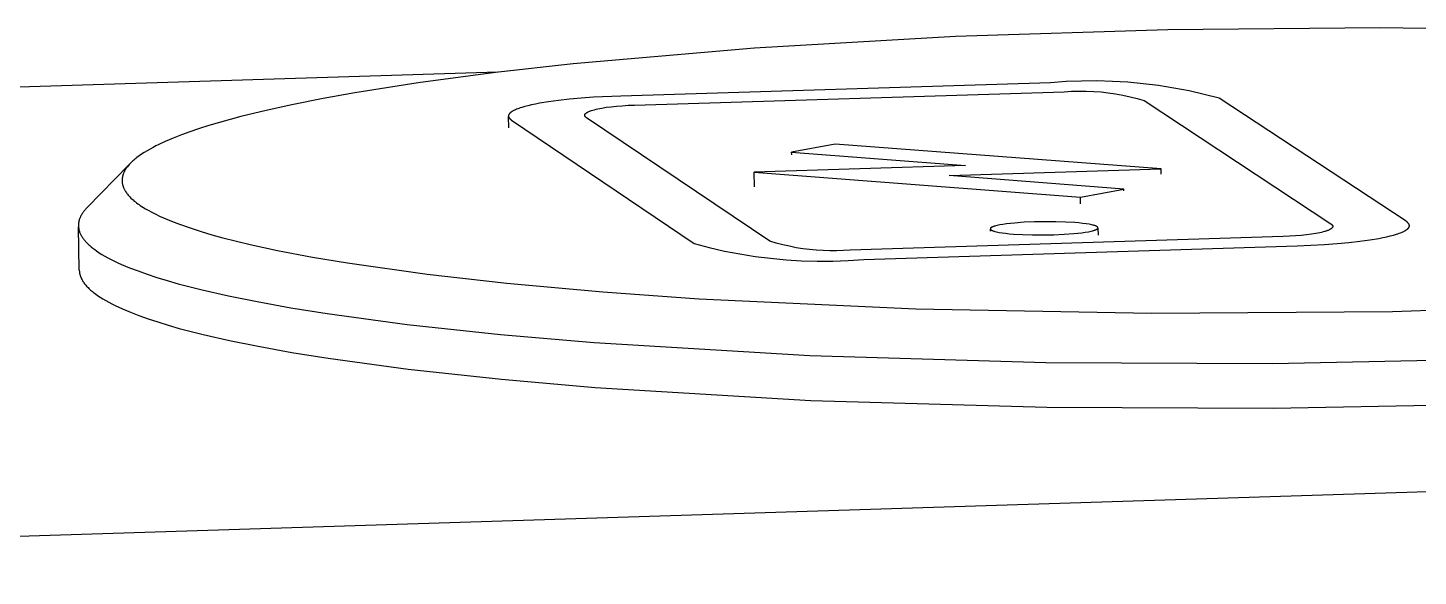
# Model space of a CAD drawing. Header units: millimetres. Extents: x 430 to 4403, y -1522 to 1254.
# Drawn here: x 1096.61 to 1114.11, y -206.07 to -199.17 of the extents above; entities that cross this region are included whole.
import ezdxf

# ---------------------------------------------------------------- set-up
doc = ezdxf.new("R2010")
doc.units = ezdxf.units.MM
doc.header["$MEASUREMENT"] = 0
doc.layers.add('Utwórz2D linie widoczne', color=7, linetype='Continuous', true_color=0x000000)

msp = doc.modelspace()

# ---------------------------------------------------------------- linework, layer by layer
at = {"layer": 'Utwórz2D linie widoczne'}
for p, q in [((1108.289, -199.285), (1105.758, -199.43)), ((1110.96, -199.199), (1108.289, -199.285)), ((1113.634, -199.175), (1110.96, -199.199)), ((1116.309, -199.213), (1113.634, -199.175)), ((1105.758, -199.43), (1103.475, -199.627)), ((1103.475, -199.627), (1102.499, -199.736)), ((1102.526, -199.733), (1036.462, -201.78)), ((1102.499, -199.736), (1101.525, -199.866)), ((1109.68, -199.852), (1109.486, -199.865)), ((1109.874, -199.844), (1109.68, -199.852)), ((1110.069, -199.843), (1109.874, -199.844)), ((1110.263, -199.849), (1110.069, -199.843)), ((1110.457, -199.86), (1110.263, -199.849)), ((1100.728, -199.992), (1100.331, -200.063)), ((1101.525, -199.866), (1100.728, -199.992)), ((1109.486, -199.865), (1104.077, -200.033)), ((1104.247, -200.147), (1109.658, -199.979)), ((1109.658, -199.979), (1109.75, -199.973)), ((1109.75, -199.973), (1109.843, -199.971)), ((1109.843, -199.971), (1109.935, -199.971)), ((1109.935, -199.971), (1110.028, -199.975)), ((1110.028, -199.975), (1110.12, -199.982)), ((1110.12, -199.982), (1110.212, -199.992)), ((1110.212, -199.992), (1110.303, -200.005)), ((1110.303, -200.005), (1110.395, -200.022)), ((1110.395, -200.022), (1110.485, -200.041)), ((1110.651, -199.878), (1110.457, -199.86)), ((1110.844, -199.902), (1110.651, -199.878)), ((1111.037, -199.932), (1110.844, -199.902)), ((1111.228, -199.969), (1111.037, -199.932)), ((1111.418, -200.012), (1111.228, -199.969)), ((1111.606, -200.06), (1111.418, -200.012)), ((1099.936, -200.142), (1099.613, -200.213)), ((1100.331, -200.063), (1099.936, -200.142)), ((1102.75, -200.205), (1102.737, -200.211)), ((1102.763, -200.2), (1102.75, -200.205)), ((1102.778, -200.194), (1102.763, -200.2)), ((1102.794, -200.188), (1102.778, -200.194)), ((1102.81, -200.182), (1102.794, -200.188)), ((1102.828, -200.177), (1102.81, -200.182)), ((1102.866, -200.166), (1102.828, -200.177)), ((1102.907, -200.155), (1102.866, -200.166)), ((1102.952, -200.144), (1102.907, -200.155)), ((1103.001, -200.134), (1102.952, -200.144)), ((1103.053, -200.124), (1103.001, -200.134)), ((1103.166, -200.106), (1103.053, -200.124)), ((1103.291, -200.089), (1103.166, -200.106)), ((1103.428, -200.074), (1103.291, -200.089)), ((1103.576, -200.06), (1103.428, -200.074)), ((1103.734, -200.049), (1103.576, -200.06)), ((1103.723, -200.21), (1103.743, -200.205)), ((1104.077, -200.033), (1103.734, -200.049)), ((1103.743, -200.205), (1103.764, -200.199)), ((1103.764, -200.199), (1103.787, -200.194)), ((1103.787, -200.194), (1103.811, -200.189)), ((1103.811, -200.189), (1103.837, -200.184)), ((1103.837, -200.184), (1103.893, -200.175)), ((1103.893, -200.175), (1103.954, -200.167)), ((1103.954, -200.167), (1104.021, -200.161)), ((1104.021, -200.161), (1104.092, -200.155)), ((1104.092, -200.155), (1104.167, -200.15)), ((1104.167, -200.15), (1104.247, -200.147)), ((1110.485, -200.041), (1110.575, -200.064)), ((1110.575, -200.064), (1110.664, -200.089)), ((1110.664, -200.089), (1113.011, -201.639)), ((1113.96, -201.609), (1111.606, -200.06)), ((1099.025, -200.365), (1098.892, -200.404)), ((1099.293, -200.291), (1099.025, -200.365)), ((1099.613, -200.213), (1099.293, -200.291)), ((1102.664, -200.276), (1102.663, -200.278)), ((1102.663, -200.278), (1102.663, -200.279)), ((1102.663, -200.279), (1102.663, -200.281)), ((1102.663, -200.281), (1102.663, -200.282)), ((1102.663, -200.282), (1102.663, -200.284)), ((1102.663, -200.284), (1102.663, -200.285)), ((1102.663, -200.285), (1102.663, -200.287)), ((1102.663, -200.287), (1102.663, -200.289)), ((1102.663, -200.289), (1102.663, -200.29)), ((1102.663, -200.29), (1102.664, -200.292)), ((1102.666, -200.432), (1102.663, -200.292)), ((1102.665, -200.271), (1102.664, -200.273)), ((1102.664, -200.273), (1102.664, -200.274)), ((1102.664, -200.274), (1102.664, -200.276)), ((1102.664, -200.292), (1102.664, -200.293)), ((1102.664, -200.293), (1102.664, -200.295)), ((1102.664, -200.295), (1102.665, -200.297)), ((1102.666, -200.27), (1102.665, -200.271)), ((1102.665, -200.297), (1102.666, -200.298)), ((1102.667, -200.266), (1102.666, -200.268)), ((1102.666, -200.268), (1102.666, -200.27)), ((1102.666, -200.298), (1102.666, -200.3)), ((1102.666, -200.3), (1102.667, -200.301)), ((1102.668, -200.265), (1102.667, -200.266)), ((1102.667, -200.301), (1102.668, -200.303)), ((1102.669, -200.263), (1102.668, -200.265)), ((1102.668, -200.303), (1102.669, -200.305)), ((1102.67, -200.262), (1102.669, -200.263)), ((1102.669, -200.305), (1102.67, -200.306)), ((1102.671, -200.26), (1102.67, -200.262)), ((1102.67, -200.306), (1102.671, -200.308)), ((1102.672, -200.259), (1102.671, -200.26)), ((1102.671, -200.308), (1102.672, -200.309)), ((1102.673, -200.257), (1102.672, -200.259)), ((1102.672, -200.309), (1102.673, -200.311)), ((1102.674, -200.256), (1102.673, -200.257)), ((1102.673, -200.311), (1102.674, -200.313)), ((1102.675, -200.254), (1102.674, -200.256)), ((1102.674, -200.313), (1102.676, -200.314)), ((1102.676, -200.252), (1102.675, -200.254)), ((1102.678, -200.251), (1102.676, -200.252)), ((1102.676, -200.314), (1102.677, -200.316)), ((1102.677, -200.316), (1102.678, -200.318)), ((1102.679, -200.249), (1102.678, -200.251)), ((1102.678, -200.318), (1102.68, -200.319)), ((1102.681, -200.248), (1102.679, -200.249)), ((1102.68, -200.319), (1102.682, -200.321)), ((1102.682, -200.246), (1102.681, -200.248)), ((1102.684, -200.245), (1102.682, -200.246)), ((1102.682, -200.321), (1102.683, -200.322)), ((1102.683, -200.322), (1102.685, -200.324)), ((1102.686, -200.243), (1102.684, -200.245)), ((1102.685, -200.324), (1102.687, -200.326)), ((1102.688, -200.242), (1102.686, -200.243)), ((1102.687, -200.326), (1102.689, -200.327)), ((1102.689, -200.24), (1102.688, -200.242)), ((1102.691, -200.238), (1102.689, -200.24)), ((1102.689, -200.327), (1102.691, -200.329)), ((1102.695, -200.235), (1102.691, -200.238)), ((1102.691, -200.329), (1102.693, -200.33)), ((1102.693, -200.33), (1102.697, -200.334)), ((1102.7, -200.232), (1102.695, -200.235)), ((1102.697, -200.334), (1102.702, -200.337)), ((1102.704, -200.229), (1102.7, -200.232)), ((1102.702, -200.337), (1104.999, -201.89)), ((1102.709, -200.226), (1102.704, -200.229)), ((1102.714, -200.223), (1102.709, -200.226)), ((1102.719, -200.22), (1102.714, -200.223)), ((1102.725, -200.217), (1102.719, -200.22)), ((1102.731, -200.214), (1102.725, -200.217)), ((1102.737, -200.211), (1102.731, -200.214)), ((1103.622, -200.272), (1103.623, -200.271)), ((1103.622, -200.273), (1103.622, -200.272)), ((1103.622, -200.272), (1103.622, -200.272)), ((1103.622, -200.274), (1103.622, -200.273)), ((1103.622, -200.275), (1103.622, -200.274)), ((1103.622, -200.276), (1103.622, -200.275)), ((1103.622, -200.277), (1103.622, -200.276)), ((1103.622, -200.278), (1103.622, -200.277)), ((1103.623, -200.279), (1103.622, -200.278)), ((1103.622, -200.278), (1103.622, -200.278)), ((1103.623, -200.268), (1103.624, -200.267)), ((1103.623, -200.269), (1103.623, -200.268)), ((1103.623, -200.27), (1103.623, -200.269)), ((1103.623, -200.271), (1103.623, -200.27)), ((1103.623, -200.28), (1103.623, -200.279)), ((1103.623, -200.281), (1103.623, -200.28)), ((1103.623, -200.282), (1103.623, -200.281)), ((1103.624, -200.283), (1103.623, -200.282)), ((1103.624, -200.266), (1103.625, -200.265)), ((1103.624, -200.267), (1103.624, -200.266)), ((1103.624, -200.267), (1103.624, -200.267)), ((1103.624, -200.284), (1103.624, -200.283)), ((1103.624, -200.283), (1103.624, -200.283)), ((1103.625, -200.285), (1103.624, -200.284)), ((1103.625, -200.263), (1103.626, -200.262)), ((1103.625, -200.264), (1103.625, -200.263)), ((1103.625, -200.265), (1103.625, -200.264)), ((1103.625, -200.286), (1103.625, -200.285)), ((1103.625, -200.287), (1103.625, -200.286)), ((1103.626, -200.288), (1103.625, -200.287)), ((1103.626, -200.262), (1103.627, -200.261)), ((1103.626, -200.262), (1103.626, -200.262)), ((1103.626, -200.289), (1103.626, -200.288)), ((1103.627, -200.289), (1103.626, -200.289)), ((1103.627, -200.26), (1103.628, -200.259)), ((1103.627, -200.261), (1103.627, -200.26)), ((1103.627, -200.29), (1103.627, -200.289)), ((1103.628, -200.291), (1103.627, -200.29)), ((1103.628, -200.259), (1103.629, -200.258)), ((1103.629, -200.292), (1103.628, -200.291)), ((1103.629, -200.258), (1103.629, -200.257)), ((1103.629, -200.257), (1103.63, -200.257)), ((1103.629, -200.293), (1103.629, -200.292)), ((1103.63, -200.294), (1103.629, -200.293)), ((1103.63, -200.257), (1103.631, -200.256)), ((1103.631, -200.295), (1103.63, -200.294)), ((1103.631, -200.255), (1103.632, -200.254)), ((1103.631, -200.256), (1103.631, -200.255)), ((1103.632, -200.295), (1103.631, -200.295)), ((1103.632, -200.254), (1103.633, -200.253)), ((1103.632, -200.296), (1103.632, -200.295)), ((1103.633, -200.297), (1103.632, -200.296)), ((1103.633, -200.253), (1103.634, -200.253)), ((1103.634, -200.298), (1103.633, -200.297)), ((1103.634, -200.253), (1103.635, -200.252)), ((1103.635, -200.299), (1103.634, -200.298)), ((1103.635, -200.252), (1103.636, -200.25)), ((1103.636, -200.3), (1103.635, -200.299)), ((1103.636, -200.25), (1103.638, -200.248)), ((1103.637, -200.301), (1103.636, -200.3)), ((1103.639, -200.302), (1103.637, -200.301)), ((1103.638, -200.248), (1103.64, -200.247)), ((1103.641, -200.304), (1103.639, -200.302)), ((1103.64, -200.247), (1103.642, -200.245)), ((1103.644, -200.306), (1103.641, -200.304)), ((1103.642, -200.245), (1103.645, -200.244)), ((1103.646, -200.308), (1103.644, -200.306)), ((1103.645, -200.244), (1103.647, -200.242)), ((1105.95, -201.86), (1103.646, -200.308)), ((1103.647, -200.242), (1103.65, -200.24)), ((1103.65, -200.24), (1103.652, -200.239)), ((1103.652, -200.239), (1103.655, -200.237)), ((1103.655, -200.237), (1103.658, -200.236)), ((1103.658, -200.236), (1103.661, -200.234)), ((1103.661, -200.234), (1103.667, -200.231)), ((1103.667, -200.231), (1103.674, -200.228)), ((1103.674, -200.228), (1103.681, -200.225)), ((1103.681, -200.225), (1103.688, -200.222)), ((1103.688, -200.222), (1103.696, -200.219)), ((1103.696, -200.219), (1103.705, -200.216)), ((1103.705, -200.216), (1103.723, -200.21)), ((1098.548, -200.521), (1098.443, -200.562)), ((1098.653, -200.483), (1098.548, -200.521)), ((1098.76, -200.446), (1098.653, -200.483)), ((1098.892, -200.404), (1098.76, -200.446)), ((1098.114, -200.721), (1098.078, -200.743)), ((1098.151, -200.7), (1098.114, -200.721)), ((1098.188, -200.68), (1098.151, -200.7)), ((1098.225, -200.66), (1098.188, -200.68)), ((1098.263, -200.642), (1098.225, -200.66)), ((1098.34, -200.606), (1098.263, -200.642)), ((1098.443, -200.562), (1098.34, -200.606)), ((1106.773, -200.639), (1106.226, -200.741)), ((1110.877, -200.951), (1106.773, -200.639)), ((1097.36, -201.434), (1097.883, -200.9)), ((1097.883, -200.901), (1097.874, -200.912)), ((1097.893, -200.89), (1097.883, -200.901)), ((1097.902, -200.88), (1097.893, -200.89)), ((1097.912, -200.87), (1097.902, -200.88)), ((1097.923, -200.86), (1097.912, -200.87)), ((1097.933, -200.85), (1097.923, -200.86)), ((1097.946, -200.839), (1097.933, -200.85)), ((1097.959, -200.827), (1097.946, -200.839)), ((1097.973, -200.817), (1097.959, -200.827)), ((1097.986, -200.806), (1097.973, -200.817)), ((1098.014, -200.786), (1097.986, -200.806)), ((1098.043, -200.766), (1098.014, -200.786)), ((1098.078, -200.743), (1098.043, -200.766)), ((1106.226, -200.741), (1108.415, -200.908)), ((1106.227, -200.772), (1106.226, -200.741)), ((1097.799, -201.077), (1097.798, -201.082)), ((1097.8, -201.066), (1097.799, -201.072)), ((1097.799, -201.072), (1097.799, -201.077)), ((1097.801, -201.061), (1097.8, -201.066)), ((1097.802, -201.056), (1097.801, -201.061)), ((1097.803, -201.05), (1097.802, -201.056)), ((1097.804, -201.045), (1097.803, -201.05)), ((1097.805, -201.04), (1097.804, -201.045)), ((1097.806, -201.035), (1097.805, -201.04)), ((1097.808, -201.029), (1097.806, -201.035)), ((1097.809, -201.024), (1097.808, -201.029)), ((1097.811, -201.019), (1097.809, -201.024)), ((1097.813, -201.014), (1097.811, -201.019)), ((1097.815, -201.008), (1097.813, -201.014)), ((1097.817, -201.002), (1097.815, -201.008)), ((1097.82, -200.997), (1097.817, -201.002)), ((1097.822, -200.991), (1097.82, -200.997)), ((1097.825, -200.986), (1097.822, -200.991)), ((1097.828, -200.981), (1097.825, -200.986)), ((1097.83, -200.975), (1097.828, -200.981)), ((1097.833, -200.97), (1097.83, -200.975)), ((1097.836, -200.965), (1097.833, -200.97)), ((1097.843, -200.955), (1097.836, -200.965)), ((1097.849, -200.945), (1097.843, -200.955)), ((1097.856, -200.935), (1097.849, -200.945)), ((1097.865, -200.923), (1097.856, -200.935)), ((1097.874, -200.912), (1097.865, -200.923)), ((1108.415, -200.908), (1105.753, -200.99)), ((1105.753, -200.99), (1109.861, -201.305)), ((1105.757, -201.175), (1105.753, -200.99)), ((1108.21, -201.034), (1110.877, -200.951)), ((1110.409, -201.203), (1108.21, -201.034)), ((1110.879, -201.016), (1110.877, -200.951)), ((1097.798, -201.082), (1097.798, -201.088)), ((1097.798, -201.088), (1097.798, -201.093)), ((1097.798, -201.093), (1097.798, -201.098)), ((1097.798, -201.098), (1097.798, -201.104)), ((1097.798, -201.104), (1097.799, -201.11)), ((1097.799, -201.11), (1097.799, -201.117)), ((1097.799, -201.117), (1097.8, -201.123)), ((1097.8, -201.123), (1097.801, -201.13)), ((1097.801, -201.13), (1097.802, -201.136)), ((1097.802, -201.136), (1097.803, -201.143)), ((1097.803, -201.143), (1097.805, -201.149)), ((1097.805, -201.149), (1097.807, -201.156)), ((1097.807, -201.156), (1097.808, -201.162)), ((1097.808, -201.162), (1097.81, -201.168)), ((1097.81, -201.168), (1097.813, -201.175)), ((1097.813, -201.175), (1097.815, -201.181)), ((1097.815, -201.181), (1097.817, -201.187)), ((1097.817, -201.187), (1097.82, -201.193)), ((1097.82, -201.193), (1097.823, -201.199)), ((1097.823, -201.199), (1097.826, -201.205)), ((1097.826, -201.205), (1097.829, -201.211)), ((1097.829, -201.211), (1097.832, -201.216)), ((1097.832, -201.216), (1097.835, -201.222)), ((1097.835, -201.222), (1097.838, -201.227)), ((1097.838, -201.227), (1097.841, -201.233)), ((1097.841, -201.233), (1097.845, -201.238)), ((1097.845, -201.238), (1097.852, -201.249)), ((1097.852, -201.249), (1097.86, -201.259)), ((1109.861, -201.305), (1110.409, -201.203)), ((1110.409, -201.225), (1110.409, -201.203)), ((1097.86, -201.259), (1097.868, -201.269)), ((1097.868, -201.269), (1097.876, -201.279)), ((1097.876, -201.279), (1097.884, -201.289)), ((1097.884, -201.289), (1097.897, -201.302)), ((1097.897, -201.302), (1097.91, -201.316)), ((1097.91, -201.316), (1097.924, -201.329)), ((1097.924, -201.329), (1097.938, -201.341)), ((1097.938, -201.341), (1097.952, -201.354)), ((1097.952, -201.354), (1097.967, -201.365)), ((1097.967, -201.365), (1097.982, -201.377)), ((1097.982, -201.377), (1097.997, -201.388)), ((1097.997, -201.388), (1098.012, -201.399)), ((1098.012, -201.399), (1098.028, -201.41)), ((1098.028, -201.41), (1098.06, -201.431)), ((1109.862, -201.39), (1109.861, -201.305)), ((1097.256, -201.602), (1097.255, -201.606)), ((1097.257, -201.598), (1097.256, -201.602)), ((1097.26, -201.589), (1097.257, -201.598)), ((1097.263, -201.58), (1097.26, -201.589)), ((1097.266, -201.572), (1097.263, -201.58)), ((1097.269, -201.563), (1097.266, -201.572)), ((1097.273, -201.555), (1097.269, -201.563)), ((1097.277, -201.546), (1097.273, -201.555)), ((1097.282, -201.537), (1097.277, -201.546)), ((1097.286, -201.529), (1097.282, -201.537)), ((1097.291, -201.52), (1097.286, -201.529)), ((1097.297, -201.511), (1097.291, -201.52)), ((1097.303, -201.503), (1097.297, -201.511)), ((1097.309, -201.494), (1097.303, -201.503)), ((1097.315, -201.486), (1097.309, -201.494)), ((1097.322, -201.477), (1097.315, -201.486)), ((1097.329, -201.468), (1097.322, -201.477)), ((1097.336, -201.46), (1097.329, -201.468)), ((1097.344, -201.451), (1097.336, -201.46)), ((1097.352, -201.442), (1097.344, -201.451)), ((1097.36, -201.434), (1097.352, -201.442)), ((1098.06, -201.431), (1098.093, -201.451)), ((1098.093, -201.451), (1098.126, -201.47)), ((1098.126, -201.47), (1098.173, -201.496)), ((1098.173, -201.496), (1098.222, -201.52)), ((1098.222, -201.52), (1098.27, -201.544)), ((1098.27, -201.544), (1098.32, -201.566)), ((1098.32, -201.566), (1098.37, -201.587)), ((1098.37, -201.587), (1098.42, -201.608)), ((1097.25, -201.641), (1097.249, -201.645)), ((1097.249, -201.645), (1097.249, -201.649)), ((1097.249, -201.649), (1097.249, -201.654)), ((1097.249, -201.654), (1097.249, -201.658)), ((1097.249, -201.658), (1097.249, -201.662)), ((1097.249, -201.662), (1097.249, -201.667)), ((1097.249, -201.667), (1097.249, -201.671)), ((1097.249, -201.671), (1097.249, -201.675)), ((1097.249, -201.675), (1097.25, -201.68)), ((1097.26, -202.225), (1097.249, -201.678)), ((1097.251, -201.632), (1097.25, -201.637)), ((1097.25, -201.637), (1097.25, -201.641)), ((1097.25, -201.68), (1097.25, -201.684)), ((1097.25, -201.684), (1097.25, -201.688)), ((1097.25, -201.688), (1097.251, -201.692)), ((1097.252, -201.624), (1097.251, -201.628)), ((1097.251, -201.628), (1097.251, -201.632)), ((1097.251, -201.692), (1097.252, -201.697)), ((1097.253, -201.615), (1097.252, -201.619)), ((1097.252, -201.619), (1097.252, -201.624)), ((1097.252, -201.697), (1097.252, -201.701)), ((1097.252, -201.701), (1097.253, -201.705)), ((1097.254, -201.611), (1097.253, -201.615)), ((1097.253, -201.705), (1097.254, -201.71)), ((1097.255, -201.606), (1097.254, -201.611)), ((1097.254, -201.71), (1097.255, -201.714)), ((1097.255, -201.714), (1097.256, -201.718)), ((1097.256, -201.718), (1097.257, -201.723)), ((1097.257, -201.723), (1097.258, -201.727)), ((1097.258, -201.727), (1097.261, -201.735)), ((1097.261, -201.735), (1097.264, -201.744)), ((1097.264, -201.744), (1097.267, -201.753)), ((1097.267, -201.753), (1097.271, -201.761)), ((1097.271, -201.761), (1097.275, -201.77)), ((1097.275, -201.77), (1097.279, -201.778)), ((1097.279, -201.778), (1097.284, -201.787)), ((1098.42, -201.608), (1098.521, -201.646)), ((1098.521, -201.646), (1098.656, -201.693)), ((1098.656, -201.693), (1098.792, -201.737)), ((1098.792, -201.737), (1098.929, -201.778)), ((1098.929, -201.778), (1099.066, -201.816)), ((1108.728, -201.698), (1108.727, -201.699)), ((1108.727, -201.699), (1108.727, -201.699)), ((1108.727, -201.699), (1108.727, -201.7)), ((1108.727, -201.7), (1108.727, -201.7)), ((1108.727, -201.7), (1108.727, -201.701)), ((1108.727, -201.701), (1108.727, -201.702)), ((1108.727, -201.702), (1108.727, -201.702)), ((1108.727, -201.702), (1108.727, -201.703)), ((1108.727, -201.703), (1108.727, -201.703)), ((1108.727, -201.703), (1108.727, -201.704)), ((1108.727, -201.704), (1108.727, -201.704)), ((1108.727, -201.704), (1108.727, -201.705)), ((1108.727, -201.705), (1108.727, -201.705)), ((1108.727, -201.705), (1108.727, -201.706)), ((1108.727, -201.734), (1108.727, -201.706)), ((1108.727, -201.706), (1108.727, -201.706)), ((1108.727, -201.706), (1108.727, -201.707)), ((1108.727, -201.707), (1108.727, -201.707)), ((1108.727, -201.707), (1108.728, -201.708)), ((1108.729, -201.697), (1108.728, -201.697)), ((1108.728, -201.697), (1108.728, -201.698)), ((1108.728, -201.698), (1108.728, -201.698)), ((1108.728, -201.708), (1108.728, -201.708)), ((1108.728, -201.708), (1108.728, -201.709)), ((1108.728, -201.709), (1108.728, -201.709)), ((1108.728, -201.709), (1108.729, -201.71)), ((1108.73, -201.695), (1108.729, -201.696)), ((1108.729, -201.696), (1108.729, -201.696)), ((1108.729, -201.696), (1108.729, -201.697)), ((1108.729, -201.71), (1108.729, -201.71)), ((1108.729, -201.71), (1108.729, -201.711)), ((1108.729, -201.711), (1108.73, -201.711)), ((1108.731, -201.694), (1108.73, -201.695)), ((1108.73, -201.695), (1108.73, -201.695)), ((1108.73, -201.711), (1108.73, -201.712)), ((1108.73, -201.712), (1108.731, -201.713)), ((1108.732, -201.693), (1108.731, -201.693)), ((1108.731, -201.693), (1108.731, -201.694)), ((1108.731, -201.694), (1108.731, -201.694)), ((1108.731, -201.713), (1108.731, -201.713)), ((1108.731, -201.713), (1108.732, -201.714)), ((1108.733, -201.692), (1108.732, -201.693)), ((1108.732, -201.714), (1108.732, -201.714)), ((1108.732, -201.714), (1108.733, -201.715)), ((1108.734, -201.691), (1108.733, -201.692)), ((1108.733, -201.692), (1108.733, -201.692)), ((1108.733, -201.715), (1108.733, -201.715)), ((1108.733, -201.715), (1108.734, -201.716)), ((1108.735, -201.69), (1108.734, -201.691)), ((1108.734, -201.691), (1108.734, -201.691)), ((1108.734, -201.716), (1108.735, -201.716)), ((1108.736, -201.69), (1108.735, -201.69)), ((1108.735, -201.716), (1108.735, -201.717)), ((1108.735, -201.717), (1108.736, -201.717)), ((1108.738, -201.688), (1108.736, -201.689)), ((1108.736, -201.689), (1108.736, -201.69)), ((1108.736, -201.717), (1108.737, -201.718)), ((1108.737, -201.718), (1108.738, -201.718)), ((1108.739, -201.687), (1108.738, -201.688)), ((1108.738, -201.718), (1108.739, -201.719)), ((1108.741, -201.686), (1108.739, -201.687)), ((1108.739, -201.719), (1108.741, -201.72)), ((1108.743, -201.685), (1108.741, -201.686)), ((1108.741, -201.72), (1108.743, -201.721)), ((1108.745, -201.684), (1108.743, -201.685)), ((1108.743, -201.721), (1108.745, -201.722)), ((1108.746, -201.683), (1108.745, -201.684)), ((1108.745, -201.722), (1108.747, -201.723)), ((1108.749, -201.682), (1108.746, -201.683)), ((1108.747, -201.723), (1108.749, -201.724)), ((1108.751, -201.681), (1108.749, -201.682)), ((1108.749, -201.724), (1108.751, -201.725)), ((1108.755, -201.679), (1108.751, -201.681)), ((1108.751, -201.725), (1108.754, -201.726)), ((1108.754, -201.726), (1108.758, -201.728)), ((1108.76, -201.677), (1108.755, -201.679)), ((1108.758, -201.728), (1108.764, -201.73)), ((1108.765, -201.675), (1108.76, -201.677)), ((1108.764, -201.73), (1108.77, -201.732)), ((1108.771, -201.673), (1108.765, -201.675)), ((1108.77, -201.732), (1108.776, -201.734)), ((1108.777, -201.671), (1108.771, -201.673)), ((1108.776, -201.734), (1108.782, -201.736)), ((1108.783, -201.669), (1108.777, -201.671)), ((1108.782, -201.736), (1108.789, -201.738)), ((1108.797, -201.666), (1108.783, -201.669)), ((1108.789, -201.738), (1108.804, -201.742)), ((1108.812, -201.662), (1108.797, -201.666)), ((1108.804, -201.742), (1108.82, -201.745)), ((1108.829, -201.658), (1108.812, -201.662)), ((1108.82, -201.745), (1108.837, -201.748)), ((1108.847, -201.655), (1108.829, -201.658)), ((1108.837, -201.748), (1108.876, -201.754)), ((1108.886, -201.648), (1108.847, -201.655)), ((1108.876, -201.754), (1108.919, -201.76)), ((1108.931, -201.642), (1108.886, -201.648)), ((1108.919, -201.76), (1108.967, -201.765)), ((1108.98, -201.636), (1108.931, -201.642)), ((1108.967, -201.765), (1109.019, -201.77)), ((1109.033, -201.631), (1108.98, -201.636)), ((1109.019, -201.77), (1109.132, -201.776)), ((1109.151, -201.622), (1109.033, -201.631)), ((1109.132, -201.776), (1109.257, -201.78)), ((1109.283, -201.616), (1109.151, -201.622)), ((1109.257, -201.78), (1109.389, -201.781)), ((1109.42, -201.614), (1109.283, -201.616)), ((1109.389, -201.781), (1109.526, -201.779)), ((1109.552, -201.615), (1109.42, -201.614)), ((1109.526, -201.779), (1109.658, -201.773)), ((1109.676, -201.618), (1109.552, -201.615)), ((1109.658, -201.773), (1109.776, -201.764)), ((1109.789, -201.625), (1109.676, -201.618)), ((1109.776, -201.764), (1109.829, -201.759)), ((1109.841, -201.63), (1109.789, -201.625)), ((1109.829, -201.759), (1109.878, -201.753)), ((1109.889, -201.635), (1109.841, -201.63)), ((1109.878, -201.753), (1109.922, -201.747)), ((1109.932, -201.64), (1109.889, -201.635)), ((1109.922, -201.747), (1109.962, -201.74)), ((1109.971, -201.647), (1109.932, -201.64)), ((1109.962, -201.74), (1109.979, -201.737)), ((1109.988, -201.65), (1109.971, -201.647)), ((1109.979, -201.737), (1109.996, -201.733)), ((1110.004, -201.653), (1109.988, -201.65)), ((1109.996, -201.733), (1110.011, -201.729)), ((1110.019, -201.657), (1110.004, -201.653)), ((1110.011, -201.729), (1110.025, -201.726)), ((1110.026, -201.659), (1110.019, -201.657)), ((1110.025, -201.726), (1110.031, -201.724)), ((1110.032, -201.661), (1110.026, -201.659)), ((1110.031, -201.724), (1110.037, -201.722)), ((1110.038, -201.663), (1110.032, -201.661)), ((1110.037, -201.722), (1110.043, -201.72)), ((1110.044, -201.664), (1110.038, -201.663)), ((1110.043, -201.72), (1110.048, -201.718)), ((1110.05, -201.666), (1110.044, -201.664)), ((1110.048, -201.718), (1110.053, -201.716)), ((1110.055, -201.668), (1110.05, -201.666)), ((1110.053, -201.716), (1110.058, -201.714)), ((1110.057, -201.669), (1110.055, -201.668)), ((1110.059, -201.67), (1110.057, -201.669)), ((1110.058, -201.714), (1110.06, -201.713)), ((1110.061, -201.671), (1110.059, -201.67)), ((1110.06, -201.713), (1110.062, -201.712)), ((1110.063, -201.672), (1110.061, -201.671)), ((1110.062, -201.712), (1110.064, -201.711)), ((1110.065, -201.673), (1110.063, -201.672)), ((1110.064, -201.711), (1110.066, -201.71)), ((1110.067, -201.675), (1110.065, -201.673)), ((1110.066, -201.71), (1110.067, -201.709)), ((1110.069, -201.676), (1110.067, -201.675)), ((1110.067, -201.709), (1110.069, -201.708)), ((1110.07, -201.677), (1110.069, -201.676)), ((1110.069, -201.708), (1110.071, -201.707)), ((1110.071, -201.677), (1110.07, -201.677)), ((1110.072, -201.678), (1110.071, -201.677)), ((1110.071, -201.707), (1110.072, -201.706)), ((1110.073, -201.678), (1110.072, -201.678)), ((1110.072, -201.706), (1110.073, -201.705)), ((1110.073, -201.679), (1110.073, -201.678)), ((1110.074, -201.679), (1110.073, -201.679)), ((1110.073, -201.705), (1110.074, -201.704)), ((1110.073, -201.705), (1110.073, -201.705)), ((1110.075, -201.68), (1110.074, -201.679)), ((1110.074, -201.704), (1110.075, -201.704)), ((1110.076, -201.681), (1110.075, -201.68)), ((1110.075, -201.68), (1110.075, -201.68)), ((1110.075, -201.704), (1110.075, -201.703)), ((1110.075, -201.703), (1110.076, -201.703)), ((1110.077, -201.682), (1110.076, -201.681)), ((1110.076, -201.681), (1110.076, -201.681)), ((1110.076, -201.703), (1110.076, -201.702)), ((1110.076, -201.702), (1110.077, -201.702)), ((1110.078, -201.683), (1110.077, -201.682)), ((1110.077, -201.682), (1110.077, -201.682)), ((1110.077, -201.702), (1110.077, -201.701)), ((1110.077, -201.701), (1110.078, -201.701)), ((1110.079, -201.684), (1110.078, -201.683)), ((1110.078, -201.683), (1110.078, -201.683)), ((1110.078, -201.701), (1110.078, -201.7)), ((1110.078, -201.7), (1110.079, -201.7)), ((1110.079, -201.685), (1110.079, -201.684)), ((1110.079, -201.684), (1110.079, -201.684)), ((1110.08, -201.686), (1110.079, -201.685)), ((1110.079, -201.699), (1110.08, -201.698)), ((1110.079, -201.7), (1110.079, -201.699)), ((1110.079, -201.699), (1110.079, -201.699)), ((1110.08, -201.687), (1110.08, -201.686)), ((1110.08, -201.686), (1110.08, -201.686)), ((1110.081, -201.687), (1110.08, -201.687)), ((1110.08, -201.698), (1110.08, -201.697)), ((1110.08, -201.697), (1110.081, -201.697)), ((1110.08, -201.698), (1110.08, -201.698)), ((1110.081, -201.688), (1110.081, -201.687)), ((1110.081, -201.689), (1110.081, -201.688)), ((1110.081, -201.688), (1110.081, -201.688)), ((1110.081, -201.69), (1110.081, -201.689)), ((1110.081, -201.689), (1110.081, -201.689)), ((1110.082, -201.69), (1110.081, -201.69)), ((1110.081, -201.694), (1110.082, -201.693)), ((1110.081, -201.695), (1110.081, -201.694)), ((1110.081, -201.694), (1110.081, -201.694)), ((1110.081, -201.696), (1110.081, -201.695)), ((1110.081, -201.695), (1110.081, -201.695)), ((1110.081, -201.697), (1110.081, -201.696)), ((1110.082, -201.691), (1110.082, -201.69)), ((1110.082, -201.692), (1110.082, -201.691)), ((1110.082, -201.691), (1110.082, -201.691)), ((1110.082, -201.693), (1110.082, -201.692)), ((1110.082, -201.692), (1110.082, -201.692)), ((1110.082, -201.693), (1110.082, -201.693)), ((1110.082, -201.694), (1110.083, -201.782)), ((1112.768, -201.773), (1112.706, -201.781)), ((1112.824, -201.764), (1112.768, -201.773)), ((1112.85, -201.759), (1112.824, -201.764)), ((1112.874, -201.754), (1112.85, -201.759)), ((1112.897, -201.749), (1112.874, -201.754)), ((1112.918, -201.743), (1112.897, -201.749)), ((1112.938, -201.737), (1112.918, -201.743)), ((1112.947, -201.735), (1112.938, -201.737)), ((1112.956, -201.732), (1112.947, -201.735)), ((1112.964, -201.729), (1112.956, -201.732)), ((1112.972, -201.726), (1112.964, -201.729)), ((1112.98, -201.723), (1112.972, -201.726)), ((1112.987, -201.72), (1112.98, -201.723)), ((1112.993, -201.716), (1112.987, -201.72)), ((1112.999, -201.713), (1112.993, -201.716)), ((1113.002, -201.712), (1112.999, -201.713)), ((1113.005, -201.71), (1113.002, -201.712)), ((1113.008, -201.709), (1113.005, -201.71)), ((1113.01, -201.707), (1113.008, -201.709)), ((1113.013, -201.705), (1113.01, -201.707)), ((1113.011, -201.639), (1113.014, -201.641)), ((1113.015, -201.704), (1113.013, -201.705)), ((1113.014, -201.641), (1113.016, -201.643)), ((1113.017, -201.702), (1113.015, -201.704)), ((1113.016, -201.643), (1113.019, -201.644)), ((1113.02, -201.7), (1113.017, -201.702)), ((1113.019, -201.644), (1113.021, -201.646)), ((1113.022, -201.699), (1113.02, -201.7)), ((1113.021, -201.646), (1113.023, -201.648)), ((1113.023, -201.697), (1113.022, -201.699)), ((1113.023, -201.648), (1113.024, -201.649)), ((1113.024, -201.696), (1113.023, -201.697)), ((1113.024, -201.649), (1113.025, -201.649)), ((1113.025, -201.696), (1113.024, -201.696)), ((1113.025, -201.649), (1113.025, -201.65)), ((1113.025, -201.65), (1113.026, -201.651)), ((1113.026, -201.695), (1113.025, -201.696)), ((1113.026, -201.651), (1113.027, -201.652)), ((1113.027, -201.694), (1113.026, -201.695)), ((1113.027, -201.652), (1113.028, -201.653)), ((1113.028, -201.693), (1113.027, -201.694)), ((1113.028, -201.653), (1113.029, -201.654)), ((1113.029, -201.691), (1113.028, -201.692)), ((1113.028, -201.692), (1113.028, -201.693)), ((1113.029, -201.654), (1113.029, -201.655)), ((1113.029, -201.655), (1113.03, -201.656)), ((1113.03, -201.691), (1113.029, -201.691)), ((1113.03, -201.656), (1113.031, -201.656)), ((1113.031, -201.689), (1113.03, -201.69)), ((1113.03, -201.69), (1113.03, -201.691)), ((1113.031, -201.656), (1113.031, -201.657)), ((1113.031, -201.657), (1113.032, -201.658)), ((1113.032, -201.687), (1113.031, -201.688)), ((1113.031, -201.688), (1113.031, -201.689)), ((1113.032, -201.658), (1113.032, -201.659)), ((1113.032, -201.659), (1113.033, -201.66)), ((1113.033, -201.686), (1113.032, -201.687)), ((1113.033, -201.66), (1113.033, -201.661)), ((1113.033, -201.661), (1113.034, -201.662)), ((1113.034, -201.684), (1113.033, -201.685)), ((1113.033, -201.685), (1113.033, -201.686)), ((1113.033, -201.686), (1113.033, -201.686)), ((1113.034, -201.662), (1113.034, -201.662)), ((1113.034, -201.662), (1113.035, -201.663)), ((1113.035, -201.682), (1113.034, -201.683)), ((1113.034, -201.683), (1113.034, -201.684)), ((1113.035, -201.663), (1113.035, -201.664)), ((1113.035, -201.664), (1113.035, -201.665)), ((1113.035, -201.665), (1113.036, -201.666)), ((1113.036, -201.68), (1113.035, -201.68)), ((1113.035, -201.68), (1113.035, -201.681)), ((1113.035, -201.681), (1113.035, -201.682)), ((1113.036, -201.666), (1113.036, -201.667)), ((1113.036, -201.667), (1113.036, -201.668)), ((1113.036, -201.668), (1113.036, -201.669)), ((1113.036, -201.669), (1113.036, -201.669)), ((1113.036, -201.669), (1113.036, -201.67)), ((1113.036, -201.67), (1113.037, -201.671)), ((1113.037, -201.675), (1113.036, -201.675)), ((1113.036, -201.675), (1113.036, -201.676)), ((1113.036, -201.676), (1113.036, -201.677)), ((1113.036, -201.677), (1113.036, -201.678)), ((1113.036, -201.678), (1113.036, -201.679)), ((1113.036, -201.679), (1113.036, -201.68)), ((1113.037, -201.671), (1113.037, -201.672)), ((1113.037, -201.672), (1113.037, -201.673)), ((1113.037, -201.673), (1113.037, -201.674)), ((1113.037, -201.674), (1113.037, -201.675)), ((1113.803, -201.783), (1113.84, -201.772)), ((1113.84, -201.772), (1113.858, -201.766)), ((1113.858, -201.766), (1113.874, -201.76)), ((1113.874, -201.76), (1113.89, -201.754)), ((1113.89, -201.754), (1113.904, -201.748)), ((1113.904, -201.748), (1113.918, -201.742)), ((1113.918, -201.742), (1113.93, -201.736)), ((1113.93, -201.736), (1113.936, -201.733)), ((1113.936, -201.733), (1113.942, -201.73)), ((1113.942, -201.73), (1113.947, -201.727)), ((1113.947, -201.727), (1113.953, -201.724)), ((1113.953, -201.724), (1113.958, -201.721)), ((1113.958, -201.721), (1113.962, -201.718)), ((1113.964, -201.613), (1113.96, -201.609)), ((1113.962, -201.718), (1113.967, -201.715)), ((1113.969, -201.616), (1113.964, -201.613)), ((1113.967, -201.715), (1113.971, -201.712)), ((1113.973, -201.619), (1113.969, -201.616)), ((1113.971, -201.712), (1113.975, -201.709)), ((1113.975, -201.621), (1113.973, -201.619)), ((1113.977, -201.622), (1113.975, -201.621)), ((1113.975, -201.709), (1113.977, -201.707)), ((1113.979, -201.624), (1113.977, -201.622)), ((1113.977, -201.707), (1113.978, -201.706)), ((1113.978, -201.706), (1113.98, -201.704)), ((1113.981, -201.626), (1113.979, -201.624)), ((1113.98, -201.704), (1113.982, -201.703)), ((1113.982, -201.627), (1113.981, -201.626)), ((1113.984, -201.629), (1113.982, -201.627)), ((1113.982, -201.703), (1113.983, -201.701)), ((1113.983, -201.701), (1113.985, -201.7)), ((1113.986, -201.631), (1113.984, -201.629)), ((1113.985, -201.7), (1113.986, -201.698)), ((1113.987, -201.632), (1113.986, -201.631)), ((1113.986, -201.698), (1113.988, -201.696)), ((1113.988, -201.634), (1113.987, -201.632)), ((1113.99, -201.635), (1113.988, -201.634)), ((1113.988, -201.696), (1113.989, -201.695)), ((1113.989, -201.695), (1113.99, -201.693)), ((1113.991, -201.637), (1113.99, -201.635)), ((1113.99, -201.693), (1113.991, -201.692)), ((1113.992, -201.639), (1113.991, -201.637)), ((1113.991, -201.692), (1113.993, -201.69)), ((1113.993, -201.64), (1113.992, -201.639)), ((1113.994, -201.642), (1113.993, -201.64)), ((1113.993, -201.69), (1113.994, -201.689)), ((1113.995, -201.644), (1113.994, -201.642)), ((1113.994, -201.689), (1113.995, -201.687)), ((1113.996, -201.645), (1113.995, -201.644)), ((1113.995, -201.687), (1113.996, -201.685)), ((1113.997, -201.647), (1113.996, -201.645)), ((1113.996, -201.684), (1113.997, -201.682)), ((1113.996, -201.685), (1113.996, -201.684)), ((1113.998, -201.648), (1113.997, -201.647)), ((1113.997, -201.682), (1113.998, -201.681)), ((1113.998, -201.65), (1113.998, -201.648)), ((1113.999, -201.652), (1113.998, -201.65)), ((1113.998, -201.681), (1113.999, -201.679)), ((1114, -201.653), (1113.999, -201.652)), ((1113.999, -201.677), (1114, -201.676)), ((1113.999, -201.679), (1113.999, -201.677)), ((1114, -201.655), (1114, -201.653)), ((1114, -201.657), (1114, -201.655)), ((1114.001, -201.658), (1114, -201.657)), ((1114, -201.673), (1114.001, -201.671)), ((1114, -201.674), (1114, -201.673)), ((1114, -201.676), (1114, -201.674)), ((1114.001, -201.66), (1114.001, -201.658)), ((1114.001, -201.661), (1114.001, -201.66)), ((1114.001, -201.663), (1114.001, -201.661)), ((1114.001, -201.665), (1114.001, -201.663)), ((1114.001, -201.666), (1114.001, -201.665)), ((1114.001, -201.668), (1114.001, -201.666)), ((1114.001, -201.669), (1114.001, -201.668)), ((1114.001, -201.671), (1114.001, -201.669)), ((1097.284, -201.787), (1097.289, -201.795)), ((1097.289, -201.795), (1097.294, -201.804)), ((1097.294, -201.804), (1097.299, -201.813)), ((1097.299, -201.813), (1097.305, -201.821)), ((1097.305, -201.821), (1097.312, -201.83)), ((1097.312, -201.83), (1097.318, -201.838)), ((1097.318, -201.838), (1097.325, -201.847)), ((1097.325, -201.847), (1097.332, -201.855)), ((1097.332, -201.855), (1097.34, -201.864)), ((1097.34, -201.864), (1097.347, -201.872)), ((1097.347, -201.872), (1097.356, -201.881)), ((1097.356, -201.881), (1097.364, -201.889)), ((1097.364, -201.889), (1097.373, -201.898)), ((1097.373, -201.898), (1097.382, -201.906)), ((1097.382, -201.906), (1097.391, -201.915)), ((1097.391, -201.915), (1097.411, -201.932)), ((1097.411, -201.932), (1097.432, -201.949)), ((1097.432, -201.949), (1097.455, -201.965)), ((1099.066, -201.816), (1099.41, -201.901)), ((1099.41, -201.901), (1099.756, -201.976)), ((1104.999, -201.89), (1105.189, -201.939)), ((1105.189, -201.939), (1105.38, -201.983)), ((1106.032, -201.884), (1105.95, -201.86)), ((1106.114, -201.906), (1106.032, -201.884)), ((1106.197, -201.924), (1106.114, -201.906)), ((1106.281, -201.941), (1106.197, -201.924)), ((1106.366, -201.954), (1106.281, -201.941)), ((1106.45, -201.965), (1106.366, -201.954)), ((1112.413, -201.802), (1106.962, -201.972)), ((1107.134, -202.088), (1112.588, -201.917)), ((1112.493, -201.798), (1112.413, -201.802)), ((1112.568, -201.794), (1112.493, -201.798)), ((1112.64, -201.788), (1112.568, -201.794)), ((1112.588, -201.917), (1112.933, -201.901)), ((1112.706, -201.781), (1112.64, -201.788)), ((1112.933, -201.901), (1113.092, -201.89)), ((1113.092, -201.89), (1113.241, -201.876)), ((1113.241, -201.876), (1113.378, -201.861)), ((1113.378, -201.861), (1113.503, -201.843)), ((1113.503, -201.843), (1113.616, -201.824)), ((1113.616, -201.824), (1113.668, -201.815)), ((1113.668, -201.815), (1113.716, -201.804)), ((1113.716, -201.804), (1113.761, -201.794)), ((1113.761, -201.794), (1113.803, -201.783)), ((1097.455, -201.965), (1097.478, -201.982)), ((1097.478, -201.982), (1097.511, -202.004)), ((1097.511, -202.004), (1097.545, -202.025)), ((1097.545, -202.025), (1097.581, -202.046)), ((1097.581, -202.046), (1097.619, -202.068)), ((1097.619, -202.068), (1097.66, -202.089)), ((1097.66, -202.089), (1097.702, -202.11)), ((1097.702, -202.11), (1097.746, -202.131)), ((1099.756, -201.976), (1100.195, -202.059)), ((1100.195, -202.059), (1100.636, -202.133)), ((1105.38, -201.983), (1105.572, -202.02)), ((1105.572, -202.02), (1105.766, -202.051)), ((1105.766, -202.051), (1105.96, -202.075)), ((1105.96, -202.075), (1106.156, -202.093)), ((1106.156, -202.093), (1106.351, -202.105)), ((1106.351, -202.105), (1106.547, -202.11)), ((1106.535, -201.973), (1106.45, -201.965)), ((1106.621, -201.978), (1106.535, -201.973)), ((1106.547, -202.11), (1106.743, -202.109)), ((1106.706, -201.981), (1106.621, -201.978)), ((1106.791, -201.981), (1106.706, -201.981)), ((1106.743, -202.109), (1106.939, -202.102)), ((1106.877, -201.978), (1106.791, -201.981)), ((1106.962, -201.972), (1106.877, -201.978)), ((1106.939, -202.102), (1107.134, -202.088)), ((1097.26, -202.225), (1097.26, -202.23)), ((1097.26, -202.23), (1097.261, -202.235)), ((1097.261, -202.235), (1097.261, -202.24)), ((1097.261, -202.24), (1097.261, -202.245)), ((1097.261, -202.245), (1097.262, -202.25)), ((1097.262, -202.25), (1097.263, -202.255)), ((1097.263, -202.255), (1097.264, -202.26)), ((1097.264, -202.26), (1097.264, -202.265)), ((1097.264, -202.265), (1097.265, -202.27)), ((1097.265, -202.27), (1097.267, -202.275)), ((1097.267, -202.275), (1097.268, -202.28)), ((1097.268, -202.28), (1097.269, -202.285)), ((1097.269, -202.285), (1097.271, -202.29)), ((1097.271, -202.29), (1097.272, -202.295)), ((1097.272, -202.295), (1097.274, -202.3)), ((1097.274, -202.3), (1097.276, -202.305)), ((1097.276, -202.305), (1097.278, -202.31)), ((1097.746, -202.131), (1097.793, -202.152)), ((1097.793, -202.152), (1097.892, -202.193)), ((1097.892, -202.193), (1097.999, -202.234)), ((1097.999, -202.234), (1098.114, -202.275)), ((1098.114, -202.275), (1098.237, -202.315)), ((1100.636, -202.133), (1101.638, -202.275)), ((1101.638, -202.275), (1102.643, -202.388)), ((1097.278, -202.31), (1097.28, -202.315)), ((1097.28, -202.315), (1097.282, -202.32)), ((1097.282, -202.32), (1097.284, -202.325)), ((1097.284, -202.325), (1097.286, -202.33)), ((1097.286, -202.33), (1097.289, -202.335)), ((1097.289, -202.335), (1097.294, -202.345)), ((1097.294, -202.345), (1097.3, -202.355)), ((1097.3, -202.355), (1097.306, -202.365)), ((1097.306, -202.365), (1097.312, -202.375)), ((1097.312, -202.375), (1097.319, -202.385)), ((1097.319, -202.385), (1097.327, -202.394)), ((1097.327, -202.394), (1097.334, -202.404)), ((1097.334, -202.404), (1097.343, -202.414)), ((1097.343, -202.414), (1097.351, -202.424)), ((1097.351, -202.424), (1097.36, -202.434)), ((1097.36, -202.434), (1097.37, -202.444)), ((1097.37, -202.444), (1097.38, -202.454)), ((1097.38, -202.454), (1097.39, -202.464)), ((1097.39, -202.464), (1097.401, -202.474)), ((1097.401, -202.474), (1097.413, -202.484)), ((1098.237, -202.315), (1098.367, -202.355)), ((1098.367, -202.355), (1098.506, -202.394)), ((1098.506, -202.394), (1098.807, -202.472)), ((1098.807, -202.472), (1099.138, -202.547)), ((1102.643, -202.388), (1103.851, -202.497)), ((1097.413, -202.484), (1097.424, -202.493)), ((1097.424, -202.493), (1097.437, -202.503)), ((1097.437, -202.503), (1097.462, -202.523)), ((1097.462, -202.523), (1097.49, -202.543)), ((1097.49, -202.543), (1097.522, -202.564)), ((1097.522, -202.564), (1097.556, -202.586)), ((1097.556, -202.586), (1097.592, -202.607)), ((1097.592, -202.607), (1097.631, -202.628)), ((1097.631, -202.628), (1097.671, -202.649)), ((1097.671, -202.649), (1097.713, -202.67)), ((1099.138, -202.547), (1099.5, -202.62)), ((1099.5, -202.62), (1099.924, -202.697)), ((1103.851, -202.497), (1105.061, -202.584)), ((1105.061, -202.584), (1107.788, -202.711)), ((1113.79, -202.742), (1116.762, -202.641)), ((1097.713, -202.67), (1097.758, -202.691)), ((1097.758, -202.691), (1097.804, -202.712)), ((1097.804, -202.712), (1097.903, -202.754)), ((1097.903, -202.754), (1098.01, -202.795)), ((1098.01, -202.795), (1098.125, -202.836)), ((1099.924, -202.697), (1100.38, -202.77)), ((1100.38, -202.77), (1101.388, -202.907)), ((1107.788, -202.711), (1110.754, -202.765)), ((1110.754, -202.765), (1113.79, -202.742)), ((1098.125, -202.836), (1098.248, -202.876)), ((1098.248, -202.876), (1098.379, -202.916)), ((1098.379, -202.916), (1098.517, -202.956)), ((1098.517, -202.956), (1098.818, -203.033)), ((1101.388, -202.907), (1102.563, -203.035)), ((1098.818, -203.033), (1099.149, -203.109)), ((1099.149, -203.109), (1099.511, -203.182)), ((1102.563, -203.035), (1103.74, -203.136)), ((1103.74, -203.136), (1106.457, -203.298)), ((1099.511, -203.182), (1099.935, -203.259)), ((1099.935, -203.259), (1100.392, -203.332)), ((1100.392, -203.332), (1101.399, -203.47)), ((1106.457, -203.298), (1109.425, -203.386)), ((1112.278, -203.397), (1115.134, -203.341)), ((1101.399, -203.47), (1102.574, -203.597)), ((1109.425, -203.386), (1112.278, -203.397)), ((1102.574, -203.597), (1103.751, -203.699)), ((1103.751, -203.699), (1106.468, -203.862)), ((1080.606, -206.074), (1152.989, -203.777)), ((1106.468, -203.862), (1109.436, -203.949)), ((1109.436, -203.949), (1112.288, -203.96)), ((1112.288, -203.96), (1115.144, -203.904))]:
    msp.add_line(p, q, dxfattribs=at)

doc.saveas('drawing.dxf')
